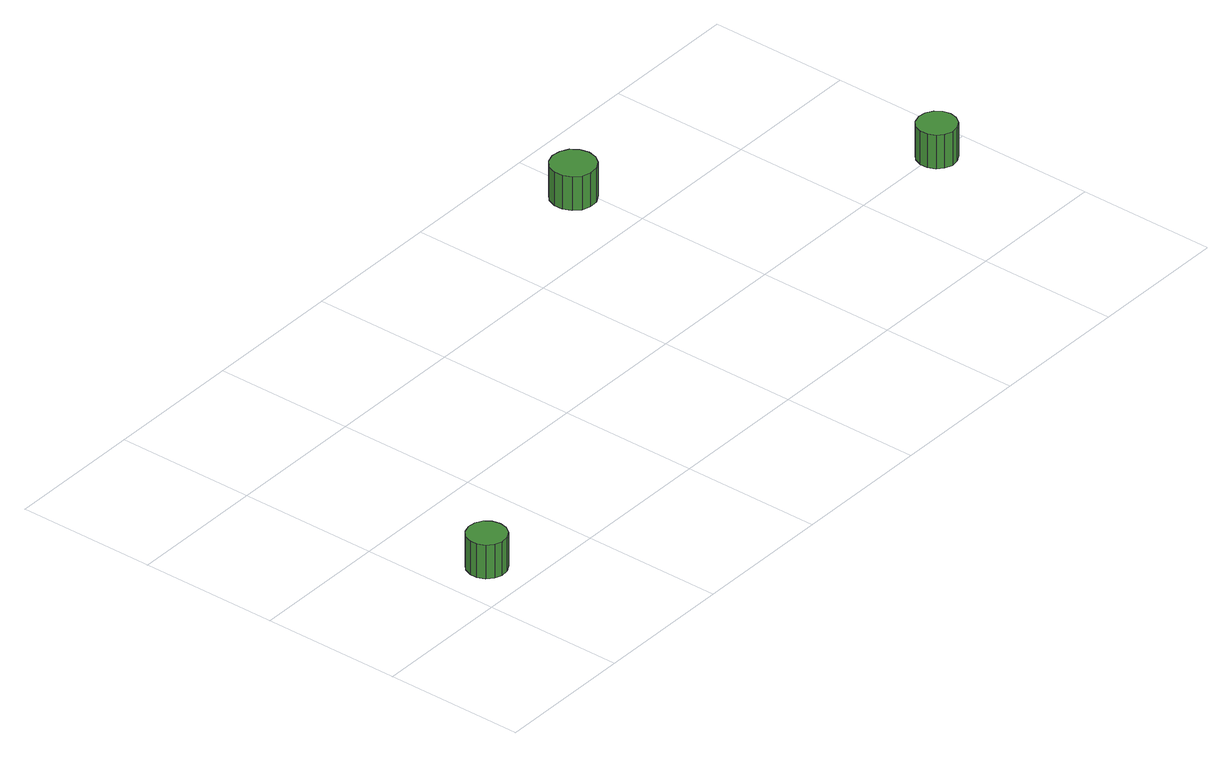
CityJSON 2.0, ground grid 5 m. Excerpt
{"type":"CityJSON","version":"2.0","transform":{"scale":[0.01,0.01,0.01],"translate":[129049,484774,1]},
"CityObjects":{
"tree1":{"type":"SolitaryVegetationObject","attributes":{"function":"something"},"geometry":[{"type":"MultiSurface","lod":"1","boundaries":[[[0,1,2,3,4,5,6,7,8,9,10,11,12,13,14]],[[15,16,17,18,19,20,21,22,23,24,25,26,27,28,29]],[[0,29,28,1]],[[1,28,27,2]],[[2,27,26,3]],[[3,26,25,4]],[[4,25,24,5]],[[5,24,23,6]],[[6,23,22,7]],[[7,22,21,8]],[[8,21,20,9]],[[9,20,19,10]],[[10,19,18,11]],[[11,18,17,12]],[[12,17,16,13]],[[13,16,15,14]],[[14,15,29,0]]]}]},
"tree2":{"type":"SolitaryVegetationObject","attributes":{"function":"something"},"geometry":[{"type":"MultiSurface","lod":"1","boundaries":[[[30,31,32,33,34,35,36,37,38,39,40,41,42,43,44]],[[45,46,47,48,49,50,51,52,53,54,55,56,57,58,59]],[[30,59,58,31]],[[31,58,57,32]],[[32,57,56,33]],[[33,56,55,34]],[[34,55,54,35]],[[35,54,53,36]],[[36,53,52,37]],[[37,52,51,38]],[[38,51,50,39]],[[39,50,49,40]],[[40,49,48,41]],[[41,48,47,42]],[[42,47,46,43]],[[43,46,45,44]],[[44,45,59,30]]]}]},
"tree3":{"type":"SolitaryVegetationObject","attributes":{"function":"something"},"geometry":[{"type":"MultiSurface","lod":"1","boundaries":[[[60,61,62,63,64,65,66,67,68,69,70,71,72,73,74]],[[75,76,77,78,79,80,81,82,83,84,85,86,87,88,89]],[[60,89,88,61]],[[61,88,87,62]],[[62,87,86,63]],[[63,86,85,64]],[[64,85,84,65]],[[65,84,83,66]],[[66,83,82,67]],[[67,82,81,68]],[[68,81,80,69]],[[69,80,79,70]],[[70,79,78,71]],[[71,78,77,72]],[[72,77,76,73]],[[73,76,75,74]],[[74,75,89,60]]]}]}
},
"vertices":[
[230,148,169],[224,176,169],[207,200,169],[182,214,169],[154,217,169],[126,208,169],[105,189,169],[93,162,169],[93,134,169],[105,107,169],[126,88,169],[154,79,169],[182,82,169],[207,97,169],[224,120,169],[224,120,40],[207,97,40],[182,82,40],[154,79,40],[126,88,40],[105,107,40],[93,134,40],[93,162,40],[105,189,40],[126,208,40],[154,217,40],[182,214,40],[207,200,40],[224,176,40],[230,148,40],
[2031,1240,168],[2024,1272,168],[2005,1299,168],[1976,1315,168],[1944,1319,168],[1912,1309,168],[1888,1287,168],[1875,1257,168],[1875,1224,168],[1888,1194,168],[1912,1172,168],[1944,1162,168],[1976,1165,168],[2005,1182,168],[2024,1208,168],[2024,1208,39],[2005,1182,39],[1976,1165,39],[1944,1162,39],[1912,1172,39],[1888,1194,39],[1875,1224,39],[1875,1257,39],[1888,1287,39],[1912,1309,39],[1944,1319,39],[1976,1315,39],[2005,1299,39],[2024,1272,39],[2031,1240,39],
[2930,490,160],[2924,518,160],[2907,541,160],[2882,556,160],[2854,559,160],[2826,550,160],[2805,531,160],[2793,504,160],[2793,476,160],[2805,449,160],[2826,430,160],[2854,421,160],[2882,424,160],[2907,438,160],[2924,462,160],[2924,462,31],[2907,438,31],[2882,424,31],[2854,421,31],[2826,430,31],[2805,449,31],[2793,476,31],[2793,504,31],[2805,531,31],[2826,550,31],[2854,559,31],[2882,556,31],[2907,541,31],[2924,518,31],[2930,490,31]
]}
